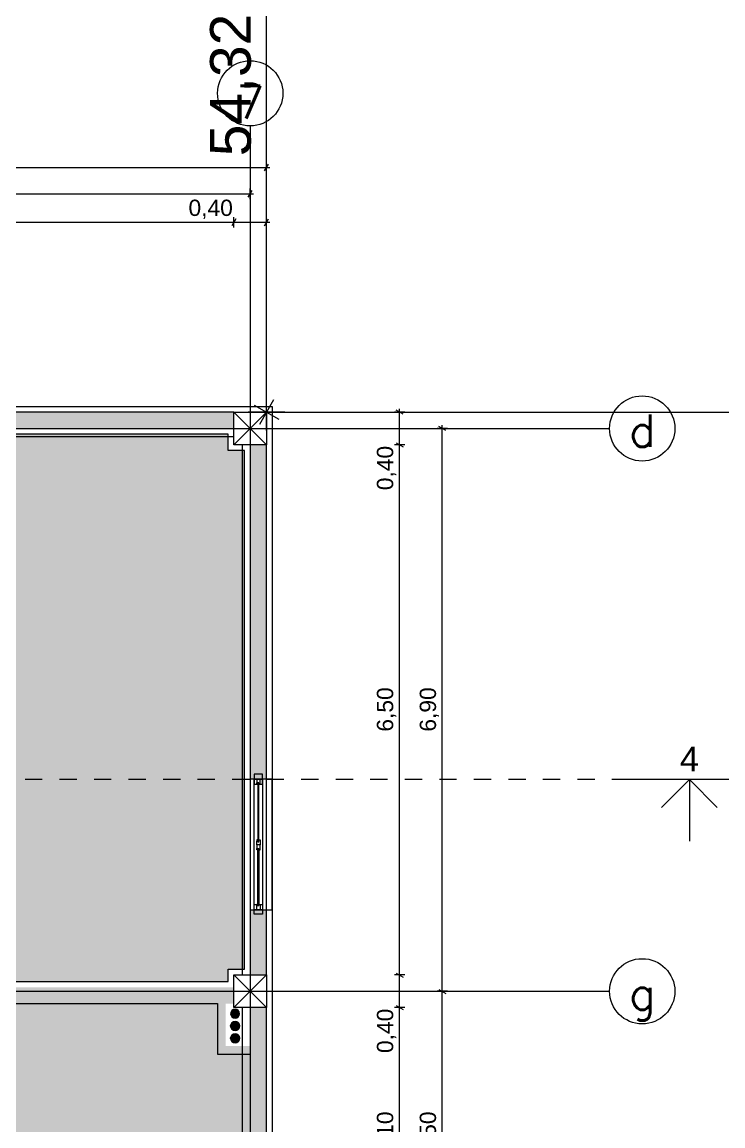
# Model space of a CAD drawing. Header units: metres. Extents: x 476297 to 476657, y 4620828 to 4621206.
# Drawn here: x 476429.46 to 476438.05, y 4621110.8 to 4621124.33 of the extents above; entities that cross this region are included whole.
import ezdxf

# ---------------------------------------------------------------- set-up
doc = ezdxf.new("R2010")
doc.units = ezdxf.units.M
doc.header["$MEASUREMENT"] = 0
doc.linetypes.add('Dashed', pattern=[0.423333, 0.211667, -0.211667])
for name, color, linetype in [('0_Pen_No__42_Pen_No__250', 7, 'Continuous'), ('2D Drafting - General_Pen_No__1', 7, 'Continuous'), ('2D Drafting - General_Pen_No__250_Pen_No__7', 7, 'Continuous'), ('Annotation - Text_Pen_No__7', 7, 'Continuous'), ('G-Anno-Nplt', 7, 'Continuous'), ('kar-panjara_Pen_No__7_Pen_No__7', 7, 'Continuous'), ('New.', 7, 'Continuous'), ('Newreg_nak', 7, 'Continuous'), ('Newshenobebi', 7, 'Continuous'), ('shaxtebi da milebi_Pen_No__1_Pen_No__1', 7, 'Continuous'), ('shaxtebi da milebi_Pen_No__5_Pen_No__250', 7, 'Continuous'), ('shaxtebi da milebi_Pen_No__5_Pen_No__5', 7, 'Continuous'), ('zoma', 7, 'Continuous'), ('zoma_Pen_No__5', 7, 'Continuous')]:
    doc.layers.add(name, color=color, linetype=linetype)
doc.styles.add('GENERATED_STYLE_1', font='arial.ttf')
doc.styles.add('GENERATED_STYLE_2', font='arial.ttf')
doc.dimstyles.new('GENERATED_STYLE__1', dxfattribs={"dimtxt": 0.2, "dimasz": 0.064421, "dimexe": 0.18, "dimexo": 0.003, "dimgap": 0.09, "dimtad": 1, "dimtih": 1, "dimtoh": 1, "dimzin": 0, "dimdsep": 46, "dimtxsty": 'GENERATED_STYLE_2', "dimblk": 'ARROWHEAD_2', "dimblk1": 'ARROWHEAD_2', "dimblk2": 'ARROWHEAD_2', "dimcen": 0.09, "dimclrd": 142, "dimclre": 142, "dimclrt": 142, "dimadec": 0, "dimazin": 0, "dimtfac": 1, "dimtdec": 4, "dimtmove": 0, "dimatfit": 3, "dimfxl": 1, "dimtolj": 1, "dimtzin": 0, "dimarcsym": 0})
doc.dimstyles.new('GENERATED_STYLE__10', dxfattribs={"dimtxt": 0.5, "dimasz": 0.228, "dimexe": 0.18, "dimexo": 0.003, "dimgap": 0.09, "dimtad": 1, "dimtih": 1, "dimtoh": 1, "dimzin": 0, "dimdsep": 46, "dimtxsty": 'GENERATED_STYLE_2', "dimblk": 'ARROWHEAD_2', "dimblk1": 'ARROWHEAD_2', "dimblk2": 'ARROWHEAD_2', "dimcen": 0.09, "dimclrd": 1, "dimclre": 1, "dimclrt": 1, "dimadec": 0, "dimazin": 0, "dimtfac": 1, "dimtdec": 4, "dimtmove": 0, "dimatfit": 3, "dimfxl": 1, "dimtolj": 1, "dimtzin": 0, "dimarcsym": 0})
doc.dimstyles.new('GENERATED_STYLE__11', dxfattribs={"dimtxt": 0.2, "dimasz": 0.064421, "dimexe": 0.18, "dimexo": 0.003, "dimgap": 0.09, "dimtad": 1, "dimzin": 0, "dimdsep": 46, "dimtxsty": 'GENERATED_STYLE_2', "dimblk": 'ARROWHEAD_2', "dimblk1": 'ARROWHEAD_2', "dimblk2": 'ARROWHEAD_2', "dimcen": 0.09, "dimclrd": 142, "dimclre": 142, "dimclrt": 142, "dimadec": 0, "dimazin": 0, "dimtfac": 1, "dimtdec": 4, "dimtmove": 0, "dimatfit": 3, "dimfxl": 1, "dimtolj": 1, "dimtzin": 0, "dimarcsym": 0})
doc.dimstyles.new('GENERATED_STYLE__2', dxfattribs={"dimtxt": 0.2, "dimasz": 0.064421, "dimexe": 0.18, "dimexo": 0.003, "dimgap": 0.09, "dimtad": 1, "dimtih": 1, "dimtoh": 1, "dimzin": 0, "dimdsep": 46, "dimtxsty": 'GENERATED_STYLE_2', "dimblk": 'ARROWHEAD_2', "dimblk1": 'ARROWHEAD_2', "dimblk2": 'ARROWHEAD_2', "dimcen": 0.09, "dimclrd": 142, "dimclre": 142, "dimclrt": 142, "dimadec": 0, "dimazin": 0, "dimtfac": 1, "dimtdec": 4, "dimtmove": 2, "dimatfit": 3, "dimfxl": 1, "dimtolj": 1, "dimtzin": 0, "dimarcsym": 0})
doc.dimstyles.new('GENERATED_STYLE__9', dxfattribs={"dimtxt": 0.5, "dimasz": 0.228, "dimexe": 0.18, "dimexo": 0.003, "dimgap": 0.09, "dimtad": 1, "dimzin": 0, "dimdsep": 46, "dimtxsty": 'GENERATED_STYLE_2', "dimblk": 'ARROWHEAD_2', "dimblk1": 'ARROWHEAD_2', "dimblk2": 'ARROWHEAD_2', "dimcen": 0.09, "dimclrd": 1, "dimclre": 1, "dimclrt": 1, "dimadec": 0, "dimazin": 0, "dimtfac": 1, "dimtdec": 4, "dimtmove": 0, "dimatfit": 3, "dimfxl": 1, "dimtolj": 1, "dimtzin": 0, "dimarcsym": 0})

# ---------------------------------------------------------------- blocks, each defined once
blk = doc.blocks.new('*D308', base_point=(476844.527, 4621385.791))
at = {"layer": 'zoma', "color": 1, "linetype": 'Continuous', "lineweight": 0, "transparency": 16777216}
for p, q in [((476432.455, 4621127.534), (476432.455, 4621127.68)), ((476432.605, 4621127.447), (476432.305, 4621127.62)), ((476432.68, 4621127.534), (476432.23, 4621127.534)), ((476432.455, 4621119.549), (476432.455, 4621127.534)), ((476432.305, 4621119.635), (476432.605, 4621119.462)), ((476432.68, 4621119.549), (476432.23, 4621119.549)), ((476432.455, 4621119.402), (476432.455, 4621119.549))]:
    blk.add_line(p, q, dxfattribs=at)
at = {"layer": 'zoma', "color": 1, "lineweight": 0, "transparency": 16777216, "insert": (476432.355, 4621122.686), "char_height": 0.5, "attachment_point": 7, "rotation": 89.9995, "style": 'GENERATED_STYLE_2'}
blk.add_mtext('\\A1;{\\pql;\\fArial CYR|b0|i0|c204|p34;54,32}', dxfattribs=at)
blk = doc.blocks.new('ARROWHEAD_2')
at = {"color": 0, "linetype": 'Continuous', "lineweight": 0}
for p, q in [((-0.378, -0.655), (0.378, 0.655)), ((0, 0), (-1, 0))]:
    blk.add_line(p, q, dxfattribs=at)
blk = doc.blocks.new('*D309', base_point=(476844.527, 4621385.791))
at = {"layer": 'zoma', "color": 1, "linetype": 'Continuous', "lineweight": 0, "transparency": 16777216}
for p, q in [((476432.542, 4621119.699), (476432.368, 4621119.399)), ((476432.455, 4621119.324), (476432.455, 4621119.774)), ((476446.446, 4621119.399), (476446.62, 4621119.699)), ((476446.533, 4621119.324), (476446.533, 4621119.774)), ((476432.308, 4621119.549), (476432.455, 4621119.549)), ((476432.455, 4621119.549), (476446.533, 4621119.549)), ((476446.533, 4621119.549), (476446.68, 4621119.549))]:
    blk.add_line(p, q, dxfattribs=at)
at = {"layer": 'zoma', "color": 1, "lineweight": 0, "transparency": 16777216, "insert": (476438.639, 4621119.649), "char_height": 0.5, "attachment_point": 7, "style": 'GENERATED_STYLE_2'}
blk.add_mtext('\\A1;{\\pql;\\fArial CYR|b0|i0|c204|p34;14,08}', dxfattribs=at)
blk = doc.blocks.new('*D315', base_point=(476844.527, 4621385.791))
at = {"layer": 'zoma', "color": 1, "linetype": 'Continuous', "lineweight": 0, "transparency": 16777216}
for p, q in [((476390.655, 4621127.534), (476390.655, 4621127.68)), ((476390.805, 4621127.447), (476390.505, 4621127.62)), ((476390.88, 4621127.534), (476390.43, 4621127.534)), ((476390.655, 4621119.549), (476390.655, 4621127.534)), ((476390.505, 4621119.636), (476390.805, 4621119.462)), ((476390.88, 4621119.549), (476390.43, 4621119.549)), ((476390.655, 4621119.402), (476390.655, 4621119.549))]:
    blk.add_line(p, q, dxfattribs=at)
at = {"layer": 'zoma', "color": 1, "lineweight": 0, "transparency": 16777216, "insert": (476390.555, 4621122.686), "char_height": 0.5, "attachment_point": 7, "rotation": 89.9995, "style": 'GENERATED_STYLE_2'}
blk.add_mtext('\\A1;{\\pql;\\fArial CYR|b0|i0|c204|p34;54.31}', dxfattribs=at)
blk = doc.blocks.new('*D321', base_point=(476844.527, 4621385.791))
at = {"layer": 'zoma', "color": 142, "linetype": 'Continuous', "lineweight": 0, "transparency": 16777216}
for p, q in [((476425.379, 4621122.268), (476425.331, 4621122.184)), ((476425.355, 4621122.162), (476425.355, 4621122.289)), ((476432.231, 4621122.184), (476432.279, 4621122.268)), ((476432.255, 4621122.162), (476432.255, 4621122.289)), ((476425.355, 4621122.226), (476432.255, 4621122.226)), ((476432.255, 4621122.226), (476432.296, 4621122.226))]:
    blk.add_line(p, q, dxfattribs=at)
at = {"layer": 'zoma', "color": 142, "lineweight": 0, "transparency": 16777216, "insert": (476428.539, 4621122.266), "char_height": 0.2, "attachment_point": 7, "style": 'GENERATED_STYLE_2'}
blk.add_mtext('\\A1;{\\pql;\\fArial CYR|b0|i0|c204|p34;6,90}', dxfattribs=at)
blk = doc.blocks.new('*D332', base_point=(476844.527, 4621385.791))
at = {"layer": 'zoma', "color": 142, "linetype": 'Continuous', "lineweight": 0, "transparency": 16777216}
for p, q in [((476434.674, 4621112.449), (476434.547, 4621112.449)), ((476434.568, 4621112.473), (476434.653, 4621112.424)), ((476434.61, 4621108.949), (476434.61, 4621112.449)), ((476434.674, 4621108.949), (476434.547, 4621108.949)), ((476434.568, 4621108.973), (476434.653, 4621108.924))]:
    blk.add_line(p, q, dxfattribs=at)
at = {"layer": 'zoma', "color": 142, "lineweight": 0, "transparency": 16777216, "insert": (476434.57, 4621110.432), "char_height": 0.2, "attachment_point": 7, "rotation": 90, "style": 'GENERATED_STYLE_2'}
blk.add_mtext('\\A1;{\\pql;\\fArial CYR|b0|i0|c204|p34;3,50}', dxfattribs=at)
blk = doc.blocks.new('*D333', base_point=(476844.527, 4621385.791))
at = {"layer": 'zoma', "color": 142, "linetype": 'Continuous', "lineweight": 0, "transparency": 16777216}
for p, q in [((476434.674, 4621119.349), (476434.547, 4621119.349)), ((476434.653, 4621119.324), (476434.568, 4621119.373)), ((476434.61, 4621119.349), (476434.61, 4621119.39)), ((476434.61, 4621112.449), (476434.61, 4621119.349)), ((476434.674, 4621112.449), (476434.547, 4621112.449)), ((476434.568, 4621112.473), (476434.653, 4621112.424))]:
    blk.add_line(p, q, dxfattribs=at)
at = {"layer": 'zoma', "color": 142, "lineweight": 0, "transparency": 16777216, "insert": (476434.57, 4621115.632), "char_height": 0.2, "attachment_point": 7, "rotation": 90, "style": 'GENERATED_STYLE_2'}
blk.add_mtext('\\A1;{\\pql;\\fArial CYR|b0|i0|c204|p34;6,90}', dxfattribs=at)
blk = doc.blocks.new('*D351', base_point=(476844.527, 4621385.791))
at = {"layer": 'zoma', "color": 142, "linetype": 'Continuous', "lineweight": 0, "transparency": 16777216}
for p, q in [((476434.043, 4621112.273), (476434.128, 4621112.224)), ((476434.149, 4621112.249), (476434.022, 4621112.249)), ((476434.085, 4621109.149), (476434.085, 4621112.249)), ((476434.149, 4621109.149), (476434.022, 4621109.149)), ((476434.043, 4621109.173), (476434.128, 4621109.124))]:
    blk.add_line(p, q, dxfattribs=at)
at = {"layer": 'zoma', "color": 142, "lineweight": 0, "transparency": 16777216, "char_height": 0.2, "attachment_point": 7, "rotation": 90, "style": 'GENERATED_STYLE_2'}
for s, insert in [('\\A1;{\\pql;\\fArial CYR|b0|i0|c204|p34;0,40}', (476434.045, 4621111.692)), ('\\A1;{\\pql;\\fArial CYR|b0|i0|c204|p34;3,10}', (476434.045, 4621110.432))]:
    blk.add_mtext(s, dxfattribs=dict(at, insert=insert))
blk = doc.blocks.new('*D352', base_point=(476844.527, 4621385.791))
at = {"layer": 'zoma', "color": 142, "linetype": 'Continuous', "lineweight": 0, "transparency": 16777216}
for p, q in [((476434.043, 4621112.673), (476434.128, 4621112.624)), ((476434.149, 4621112.649), (476434.022, 4621112.649)), ((476434.085, 4621112.249), (476434.085, 4621112.649)), ((476434.043, 4621112.273), (476434.128, 4621112.224)), ((476434.149, 4621112.249), (476434.022, 4621112.249))]:
    blk.add_line(p, q, dxfattribs=at)
blk = doc.blocks.new('*D353', base_point=(476844.527, 4621385.791))
at = {"layer": 'zoma', "color": 142, "linetype": 'Continuous', "lineweight": 0, "transparency": 16777216}
for p, q in [((476434.043, 4621119.173), (476434.128, 4621119.124)), ((476434.149, 4621119.149), (476434.022, 4621119.149)), ((476434.085, 4621112.649), (476434.085, 4621119.149)), ((476434.043, 4621112.673), (476434.128, 4621112.624)), ((476434.149, 4621112.649), (476434.022, 4621112.649))]:
    blk.add_line(p, q, dxfattribs=at)
at = {"layer": 'zoma', "color": 142, "lineweight": 0, "transparency": 16777216, "char_height": 0.2, "attachment_point": 7, "rotation": 90, "style": 'GENERATED_STYLE_2'}
for s, insert in [('\\A1;{\\pql;\\fArial CYR|b0|i0|c204|p34;0,40}', (476434.045, 4621118.592)), ('\\A1;{\\pql;\\fArial CYR|b0|i0|c204|p34;6,50}', (476434.045, 4621115.632))]:
    blk.add_mtext(s, dxfattribs=dict(at, insert=insert))
blk = doc.blocks.new('*D354', base_point=(476844.527, 4621385.791))
at = {"layer": 'zoma', "color": 142, "linetype": 'Continuous', "lineweight": 0, "transparency": 16777216}
for p, q in [((476434.128, 4621119.524), (476434.043, 4621119.573)), ((476434.085, 4621119.549), (476434.085, 4621119.59)), ((476434.149, 4621119.549), (476434.022, 4621119.549)), ((476434.085, 4621119.149), (476434.085, 4621119.549)), ((476434.043, 4621119.173), (476434.128, 4621119.124)), ((476434.149, 4621119.149), (476434.022, 4621119.149))]:
    blk.add_line(p, q, dxfattribs=at)
blk = doc.blocks.new('*D375', base_point=(476844.527, 4621385.791))
at = {"layer": 'zoma', "color": 142, "linetype": 'Continuous', "lineweight": 0, "transparency": 16777216}
for p, q in [((476425.579, 4621121.92), (476425.531, 4621121.835)), ((476425.555, 4621121.814), (476425.555, 4621121.941)), ((476425.555, 4621121.877), (476432.055, 4621121.877)), ((476432.079, 4621121.92), (476432.031, 4621121.835)), ((476432.055, 4621121.814), (476432.055, 4621121.941))]:
    blk.add_line(p, q, dxfattribs=at)
at = {"layer": 'zoma', "color": 142, "lineweight": 0, "transparency": 16777216, "char_height": 0.2, "attachment_point": 7, "style": 'GENERATED_STYLE_2'}
for s, insert in [('\\A1;{\\pql;\\fArial CYR|b0|i0|c204|p34;6,50}', (476428.539, 4621121.917)), ('\\A1;{\\pql;\\fArial CYR|b0|i0|c204|p34;0,40}', (476431.498, 4621121.917))]:
    blk.add_mtext(s, dxfattribs=dict(at, insert=insert))
blk = doc.blocks.new('*D376', base_point=(476844.527, 4621385.791))
at = {"layer": 'zoma', "color": 142, "linetype": 'Continuous', "lineweight": 0, "transparency": 16777216}
for p, q in [((476432.079, 4621121.92), (476432.031, 4621121.835)), ((476432.055, 4621121.814), (476432.055, 4621121.941)), ((476432.055, 4621121.877), (476432.455, 4621121.877)), ((476432.431, 4621121.835), (476432.479, 4621121.92)), ((476432.455, 4621121.814), (476432.455, 4621121.941)), ((476432.455, 4621121.877), (476432.496, 4621121.877))]:
    blk.add_line(p, q, dxfattribs=at)
blk = doc.blocks.new('*D377', base_point=(476844.527, 4621385.791))
at = {"layer": 'zoma', "color": 142, "linetype": 'Continuous', "lineweight": 0, "transparency": 16777216}
for p, q in [((476390.614, 4621122.549), (476390.655, 4621122.549)), ((476390.679, 4621122.591), (476390.631, 4621122.507)), ((476390.655, 4621122.485), (476390.655, 4621122.613)), ((476390.655, 4621122.549), (476432.455, 4621122.549)), ((476432.431, 4621122.507), (476432.479, 4621122.591)), ((476432.455, 4621122.485), (476432.455, 4621122.613)), ((476432.455, 4621122.549), (476432.496, 4621122.549))]:
    blk.add_line(p, q, dxfattribs=at)
at = {"layer": 'zoma', "color": 142, "lineweight": 0, "transparency": 16777216, "insert": (476411.778, 4621122.589), "char_height": 0.2, "attachment_point": 7, "style": 'GENERATED_STYLE_2'}
blk.add_mtext('\\A1;{\\pql;\\fArial CYR|b0|i0|c204|p34;41,80}', dxfattribs=at)
blk = doc.blocks.new('*D416', base_point=(476844.527, 4621385.791))
at = {"layer": 'zoma', "color": 142, "linetype": 'Continuous', "lineweight": 0, "transparency": 16777216}
for p, q in [((476425.579, 4621137.361), (476425.53, 4621137.276)), ((476425.554, 4621137.255), (476425.554, 4621137.382)), ((476425.554, 4621137.319), (476432.054, 4621137.319)), ((476432.079, 4621137.361), (476432.03, 4621137.276)), ((476432.054, 4621137.255), (476432.054, 4621137.382))]:
    blk.add_line(p, q, dxfattribs=at)
at = {"layer": 'zoma', "color": 142, "lineweight": 0, "transparency": 16777216, "char_height": 0.2, "attachment_point": 7, "style": 'GENERATED_STYLE_2'}
for s, insert in [('\\A1;{\\pql;\\fArial CYR|b0|i0|c204|p34;6,50}', (476428.538, 4621137.359)), ('\\A1;{\\pql;\\fArial CYR|b0|i0|c204|p34;0,40}', (476431.498, 4621137.359))]:
    blk.add_mtext(s, dxfattribs=dict(at, insert=insert))
blk = doc.blocks.new('*D417', base_point=(476844.527, 4621385.791))
at = {"layer": 'zoma', "color": 142, "linetype": 'Continuous', "lineweight": 0, "transparency": 16777216}
for p, q in [((476432.079, 4621137.361), (476432.03, 4621137.276)), ((476432.054, 4621137.255), (476432.054, 4621137.382)), ((476432.054, 4621137.319), (476432.454, 4621137.319)), ((476432.43, 4621137.276), (476432.479, 4621137.361)), ((476432.454, 4621137.255), (476432.454, 4621137.382)), ((476432.454, 4621137.319), (476432.496, 4621137.319))]:
    blk.add_line(p, q, dxfattribs=at)

msp = doc.modelspace()

# ---------------------------------------------------------------- hatches: boundary and pattern name
at = {"layer": '2D Drafting - General_Pen_No__250_Pen_No__7', "linetype": 'Continuous', "lineweight": 0}
for points in [[(476429.155, 4621119.549), (476432.055, 4621119.549), (476432.055, 4621119.349), (476429.155, 4621119.349)], [(476432.255, 4621119.149), (476432.455, 4621119.149), (476432.455, 4621115.049), (476432.255, 4621115.049)], [(476432.455, 4621113.449), (476432.455, 4621112.649), (476432.255, 4621112.649), (476432.255, 4621113.449)], [(476432.055, 4621112.299), (476426.755, 4621112.299), (476426.755, 4621112.499), (476432.055, 4621112.499)], [(476432.255, 4621111.678), (476431.855, 4621111.678), (476431.855, 4621112.299), (476431.955, 4621112.299), (476431.955, 4621111.779), (476432.255, 4621111.779)], [(476432.255, 4621112.249), (476432.255, 4621109.149), (476432.455, 4621109.149), (476432.455, 4621112.249)]]:
    msp.add_hatch(color=7, dxfattribs=at).paths.add_polyline_path(points)
at = {"layer": 'G-Anno-Nplt', "linetype": 'Continuous', "lineweight": 0}
for points in [[(476432.185, 4621112.719), (476432.185, 4621119.079), (476431.985, 4621119.079), (476431.985, 4621119.279), (476425.625, 4621119.279), (476425.625, 4621119.079), (476425.085, 4621119.079), (476425.085, 4621119.279), (476421.625, 4621119.279), (476421.625, 4621113.949), (476421.555, 4621113.949), (476421.555, 4621112.499), (476424.265, 4621112.499), (476424.265, 4621112.569), (476424.265, 4621112.899), (476425.275, 4621112.899), (476425.275, 4621112.719), (476425.625, 4621112.719), (476425.625, 4621112.569), (476431.985, 4621112.569), (476431.985, 4621112.719)], [(476425.525, 4621110.129), (476426.115, 4621110.129), (476426.115, 4621110.529), (476427.175, 4621110.529), (476427.175, 4621112.229), (476429.175, 4621112.229), (476429.175, 4621112.299), (476431.855, 4621112.299), (476431.855, 4621111.678), (476432.185, 4621111.678), (476432.255, 4621111.678), (476432.255, 4621110.399), (476432.185, 4621110.399), (476432.185, 4621109.8), (476431.785, 4621109.8), (476431.785, 4621108.978), (476431.985, 4621108.978), (476431.985, 4621108.708), (476432.185, 4621108.708), (476432.185, 4621102.319), (476431.985, 4621102.319), (476431.985, 4621102.189), (476425.625, 4621102.189), (476425.625, 4621102.319), (476425.525, 4621102.319), (476425.525, 4621108.679), (476425.625, 4621108.679), (476425.625, 4621109.219), (476425.525, 4621109.219)]]:
    msp.add_hatch(color=167, dxfattribs=at).paths.add_polyline_path(points)
at = {"layer": 'shaxtebi da milebi_Pen_No__1_Pen_No__1', "linetype": 'Continuous', "lineweight": 0}
msp.add_hatch(color=1, dxfattribs=at).paths.add_polyline_path([(476432.07, 4621112.119, -1), (476432.07, 4621112.229, -1)])
at = {"layer": 'shaxtebi da milebi_Pen_No__5_Pen_No__5', "linetype": 'Continuous', "lineweight": 0}
for color, points in [(5, [(476432.07, 4621111.969, -1), (476432.07, 4621112.079, -1)]), (251, [(476432.07, 4621111.929, 1), (476432.07, 4621111.819, 1)])]:
    msp.add_hatch(color=color, dxfattribs=at).paths.add_polyline_path(points)

# ---------------------------------------------------------------- linework, layer by layer
at = {"layer": '0_Pen_No__42_Pen_No__250', "color": 5, "linetype": 'Continuous', "lineweight": 0}
for centre in [(476432.255, 4621123.458), (476437.061, 4621119.349), (476437.061, 4621112.449)]:
    msp.add_circle(centre, 0.4, dxfattribs=at)
at = {"layer": '2D Drafting - General_Pen_No__1', "color": 7, "linetype": 'Continuous', "lineweight": 0}
for p, q in [((476432.455, 4621119.149), (476432.055, 4621119.549)), ((476432.055, 4621119.149), (476432.455, 4621119.549)), ((476432.455, 4621112.249), (476432.055, 4621112.649)), ((476432.055, 4621112.249), (476432.455, 4621112.649))]:
    msp.add_line(p, q, dxfattribs=at)
at = {"layer": '2D Drafting - General_Pen_No__1', "color": 7, "linetype": 'Continuous', "lineweight": 0, "flags": 128}
for points in [[(476425.555, 4621119.249), (476432.055, 4621119.249), (476432.055, 4621119.549), (476425.555, 4621119.549)], [(476432.455, 4621119.149), (476432.055, 4621119.149), (476432.055, 4621119.549), (476432.455, 4621119.549)], [(476432.455, 4621112.649), (476432.455, 4621119.149), (476432.155, 4621119.149), (476432.155, 4621112.649)], [(476432.455, 4621112.249), (476432.055, 4621112.249), (476432.055, 4621112.649), (476432.455, 4621112.649)], [(476432.455, 4621109.149), (476432.455, 4621112.249), (476432.155, 4621112.249), (476432.155, 4621109.149)]]:
    msp.add_lwpolyline(points, close=True, dxfattribs=at)
at = {"layer": 'G-Anno-Nplt', "color": 7, "linetype": 'Continuous', "lineweight": 0, "flags": 128}
msp.add_lwpolyline([(476432.185, 4621112.719), (476432.185, 4621119.079), (476431.985, 4621119.079), (476431.985, 4621119.279), (476425.625, 4621119.279), (476425.625, 4621119.079), (476425.085, 4621119.079), (476425.085, 4621119.279), (476421.625, 4621119.279), (476421.625, 4621113.949), (476421.555, 4621113.949), (476421.555, 4621112.499), (476424.265, 4621112.499), (476424.265, 4621112.569), (476424.265, 4621112.899), (476425.275, 4621112.899), (476425.275, 4621112.719), (476425.625, 4621112.719), (476425.625, 4621112.569), (476431.985, 4621112.569), (476431.985, 4621112.719)], close=True, dxfattribs=at)
msp.add_lwpolyline([(476427.175, 4621110.529), (476427.175, 4621112.229), (476429.175, 4621112.229), (476429.175, 4621112.299), (476431.855, 4621112.299), (476431.855, 4621111.678), (476432.185, 4621111.678), (476432.255, 4621111.678), (476432.255, 4621110.399)], dxfattribs=at)
at = {"layer": 'kar-panjara_Pen_No__7_Pen_No__7', "color": 7, "linetype": 'Continuous', "lineweight": 0, "flags": 128}
for points in [[(476432.405, 4621114.989), (476432.405, 4621115.109), (476432.305, 4621115.109), (476432.305, 4621114.989)], [(476432.305, 4621113.449), (476432.305, 4621115.049), (476432.405, 4621115.049), (476432.405, 4621113.449)], [(476432.335, 4621115.049), (476432.335, 4621115.004), (476432.35, 4621115.004), (476432.36, 4621115.004), (476432.36, 4621114.989), (476432.375, 4621114.989), (476432.375, 4621115.049)], [(476432.335, 4621114.989), (476432.335, 4621115.004), (476432.35, 4621115.004), (476432.35, 4621114.989)], [(476432.35, 4621115.004), (476432.35, 4621114.28), (476432.36, 4621114.28), (476432.36, 4621115.004)], [(476432.335, 4621114.244), (476432.335, 4621114.289), (476432.35, 4621114.289), (476432.36, 4621114.289), (476432.36, 4621114.304), (476432.375, 4621114.304), (476432.375, 4621114.244)], [(476432.335, 4621114.304), (476432.335, 4621114.289), (476432.35, 4621114.289), (476432.35, 4621114.304)], [(476432.335, 4621114.244), (476432.335, 4621114.199), (476432.35, 4621114.199), (476432.36, 4621114.199), (476432.36, 4621114.184), (476432.375, 4621114.184), (476432.375, 4621114.244)], [(476432.335, 4621114.184), (476432.335, 4621114.199), (476432.35, 4621114.199), (476432.35, 4621114.184)], [(476432.35, 4621113.499), (476432.35, 4621114.199), (476432.36, 4621114.199), (476432.36, 4621113.499)], [(476432.405, 4621113.514), (476432.405, 4621113.394), (476432.305, 4621113.394), (476432.305, 4621113.514)], [(476432.335, 4621113.449), (476432.335, 4621113.499), (476432.35, 4621113.499), (476432.36, 4621113.499), (476432.36, 4621113.514), (476432.375, 4621113.514), (476432.375, 4621113.449)], [(476432.335, 4621113.514), (476432.335, 4621113.499), (476432.35, 4621113.499), (476432.35, 4621113.514)]]:
    msp.add_lwpolyline(points, close=True, dxfattribs=at)
at = {"layer": 'Newreg_nak', "color": 7, "linetype": 'Continuous', "lineweight": 0, "flags": 128}
msp.add_lwpolyline([(476421.205, 4621119.549), (476421.205, 4621119.619), (476432.525, 4621119.619), (476432.525, 4621119.549), (476432.525, 4621101.779), (476425.155, 4621101.779)], dxfattribs=at)
msp.add_lwpolyline([(476432.255, 4621113.449), (476432.525, 4621113.449), (476432.525, 4621115.049), (476432.255, 4621115.049)], close=True, dxfattribs=at)
at = {"layer": 'Newshenobebi', "color": 1, "linetype": 'Dashed', "lineweight": 0}
msp.add_lwpolyline([(476436.902, 4621115.044), (476385.829, 4621115.044)], dxfattribs=at)
at = {"layer": 'Newshenobebi', "color": 1, "linetype": 'Continuous', "lineweight": 0}
for points in [[(476438.376, 4621115.044), (476436.902, 4621115.044)], [(476437.639, 4621115.044), (476437.298, 4621114.703)], [(476437.639, 4621115.044), (476437.639, 4621114.291)], [(476437.639, 4621115.044), (476437.98, 4621114.703)]]:
    msp.add_lwpolyline(points, dxfattribs=at)
at = {"layer": 'shaxtebi da milebi_Pen_No__1_Pen_No__1', "color": 1, "linetype": 'Continuous', "lineweight": 0, "flags": 128}
msp.add_lwpolyline([(476432.07, 4621112.119, 1), (476432.07, 4621112.229, 1)], format="xyb", close=True, dxfattribs=at)
at = {"layer": 'shaxtebi da milebi_Pen_No__5_Pen_No__250', "color": 5, "linetype": 'Continuous', "lineweight": 0, "flags": 128}
msp.add_lwpolyline([(476432.07, 4621111.969, 1), (476432.07, 4621112.079, 1)], format="xyb", close=True, dxfattribs=at)
at = {"layer": 'shaxtebi da milebi_Pen_No__5_Pen_No__250', "color": 251, "linetype": 'Continuous', "lineweight": 0, "flags": 128}
msp.add_lwpolyline([(476432.07, 4621111.929, -1), (476432.07, 4621111.819, -1)], format="xyb", close=True, dxfattribs=at)
at = {"layer": 'shaxtebi da milebi_Pen_No__5_Pen_No__5', "color": 251, "linetype": 'Continuous', "lineweight": 0, "flags": 128}
for points in [[(476432.07, 4621111.969, -1), (476432.07, 4621112.079, -1)], [(476432.07, 4621111.929, 1), (476432.07, 4621111.819, 1)]]:
    msp.add_lwpolyline(points, format="xyb", close=True, dxfattribs=at)
at = {"layer": 'zoma_Pen_No__5', "color": 5, "linetype": 'Continuous', "lineweight": 0}
for p, q in [((476432.255, 4621123.058), (476432.255, 4621098.347)), ((476386.774, 4621119.349), (476436.661, 4621119.349)), ((476386.774, 4621119.349), (476436.661, 4621119.349)), ((476386.774, 4621112.449), (476436.661, 4621112.449)), ((476386.774, 4621112.449), (476436.661, 4621112.449))]:
    msp.add_line(p, q, dxfattribs=at)

# ---------------------------------------------------------------- texts
at = {"layer": 'Annotation - Text_Pen_No__7', "color": 5, "linetype": 'Continuous', "lineweight": 0, "char_height": 0.4, "attachment_point": 2}
for s, insert in [('\\A1;{\\pqc;\\Ftxt.shx;7}', (476432.257, 4621123.55)), ('\\A1;{\\pqc;\\Ftxt.shx;d}', (476437.063, 4621119.522)), ('\\A1;{\\pqc;\\Ftxt.shx;g}', (476437.063, 4621112.623))]:
    msp.add_mtext(s, dxfattribs=dict(at, insert=insert))
at = {"layer": 'New.', "color": 1, "linetype": 'Continuous', "lineweight": 0, "insert": (476437.639, 4621115.447), "char_height": 0.3, "attachment_point": 2, "style": 'GENERATED_STYLE_1'}
msp.add_mtext('\\A1;{\\pqc;\\fArial|b0|i0|c0|p34;4}', dxfattribs=at)

# ---------------------------------------------------------------- dimensions: what is measured, and where the dimension line sits
at = {"layer": 'zoma', "color": 142, "linetype": 'Continuous', "lineweight": 0}
for base, p1, p2, dimstyle, picture, middle in [((476432.054, 4621137.319), (476425.554, 4621104.213), (476432.054, 4621104.213), 'GENERATED_STYLE__1', '*D416', (476428.798, 4621137.459)), ((476432.454, 4621137.319), (476432.054, 4621104.213), (476432.454, 4621104.213), 'GENERATED_STYLE__1', '*D417', (476431.757, 4621137.459)), ((476432.455, 4621122.549), (476390.655, 4621120.69), (476432.455, 4621120.69), 'GENERATED_STYLE__2', '*D377', (476412.114, 4621122.689)), ((476432.255, 4621122.226), (476425.355, 4621120.587), (476432.255, 4621120.587), 'GENERATED_STYLE__1', '*D321', (476428.799, 4621122.366)), ((476432.055, 4621121.877), (476425.555, 4621120.375), (476432.055, 4621120.375), 'GENERATED_STYLE__1', '*D375', (476428.799, 4621122.017)), ((476432.455, 4621121.877), (476432.055, 4621120.375), (476432.455, 4621120.375), 'GENERATED_STYLE__1', '*D376', (476431.758, 4621122.017))]:
    dim = msp.add_linear_dim(base=base, p1=p1, p2=p2, dimstyle=dimstyle, dxfattribs=at)
    dim.commit()
    dim.dimension.update_dxf_attribs({"geometry": picture, "text_midpoint": middle, "dimtype": 160})
at = {"layer": 'zoma', "color": 1, "linetype": 'Continuous', "lineweight": 0}
for base, p2, text, picture, middle in [((476390.655, 4621127.534), (476390.655, 4621127.534), '54.31', '*D315', (476390.305, 4621123.526)), ((476432.455, 4621127.534), (476432.455, 4621127.534), '54,32', '*D308', (476432.105, 4621123.526))]:
    dim = msp.add_linear_dim(base=base, p1=(476432.455, 4621119.549), p2=p2, angle=89.9995, text=text, dimstyle='GENERATED_STYLE__9', dxfattribs=at)
    dim.commit()
    dim.dimension.update_dxf_attribs({"geometry": picture, "text_midpoint": middle, "dimtype": 160, "text_rotation": 89.9995})
dim = msp.add_linear_dim(base=(476446.533, 4621119.549), p1=(476432.455, 4621119.549), p2=(476446.533, 4621120.682), text='14,08', dimstyle='GENERATED_STYLE__10', dxfattribs=at)
dim.commit()
dim.dimension.update_dxf_attribs({"geometry": '*D309', "text_midpoint": (476439.479, 4621119.899), "dimtype": 160})
at = {"layer": 'zoma', "color": 142, "linetype": 'Continuous', "lineweight": 0}
for base, p1, p2, picture, middle in [((476434.085, 4621119.549), (476432.455, 4621119.149), (476432.455, 4621119.549), '*D354', (476433.945, 4621118.852)), ((476434.61, 4621119.349), (476435.139, 4621112.449), (476434.476, 4621119.349), '*D333', (476434.47, 4621115.892)), ((476434.085, 4621119.149), (476432.455, 4621112.649), (476432.455, 4621119.149), '*D353', (476433.945, 4621115.892)), ((476434.085, 4621112.649), (476432.455, 4621112.249), (476432.455, 4621112.649), '*D352', (476433.945, 4621111.952)), ((476434.61, 4621112.449), (476436.062, 4621108.949), (476435.139, 4621112.449), '*D332', (476434.47, 4621110.692)), ((476434.085, 4621112.249), (476432.455, 4621109.149), (476432.455, 4621112.249), '*D351', (476433.945, 4621110.692))]:
    dim = msp.add_linear_dim(base=base, p1=p1, p2=p2, angle=90, dimstyle='GENERATED_STYLE__11', dxfattribs=at)
    dim.commit()
    dim.dimension.update_dxf_attribs({"geometry": picture, "text_midpoint": middle, "dimtype": 160, "text_rotation": 90})

doc.saveas('drawing.dxf')
